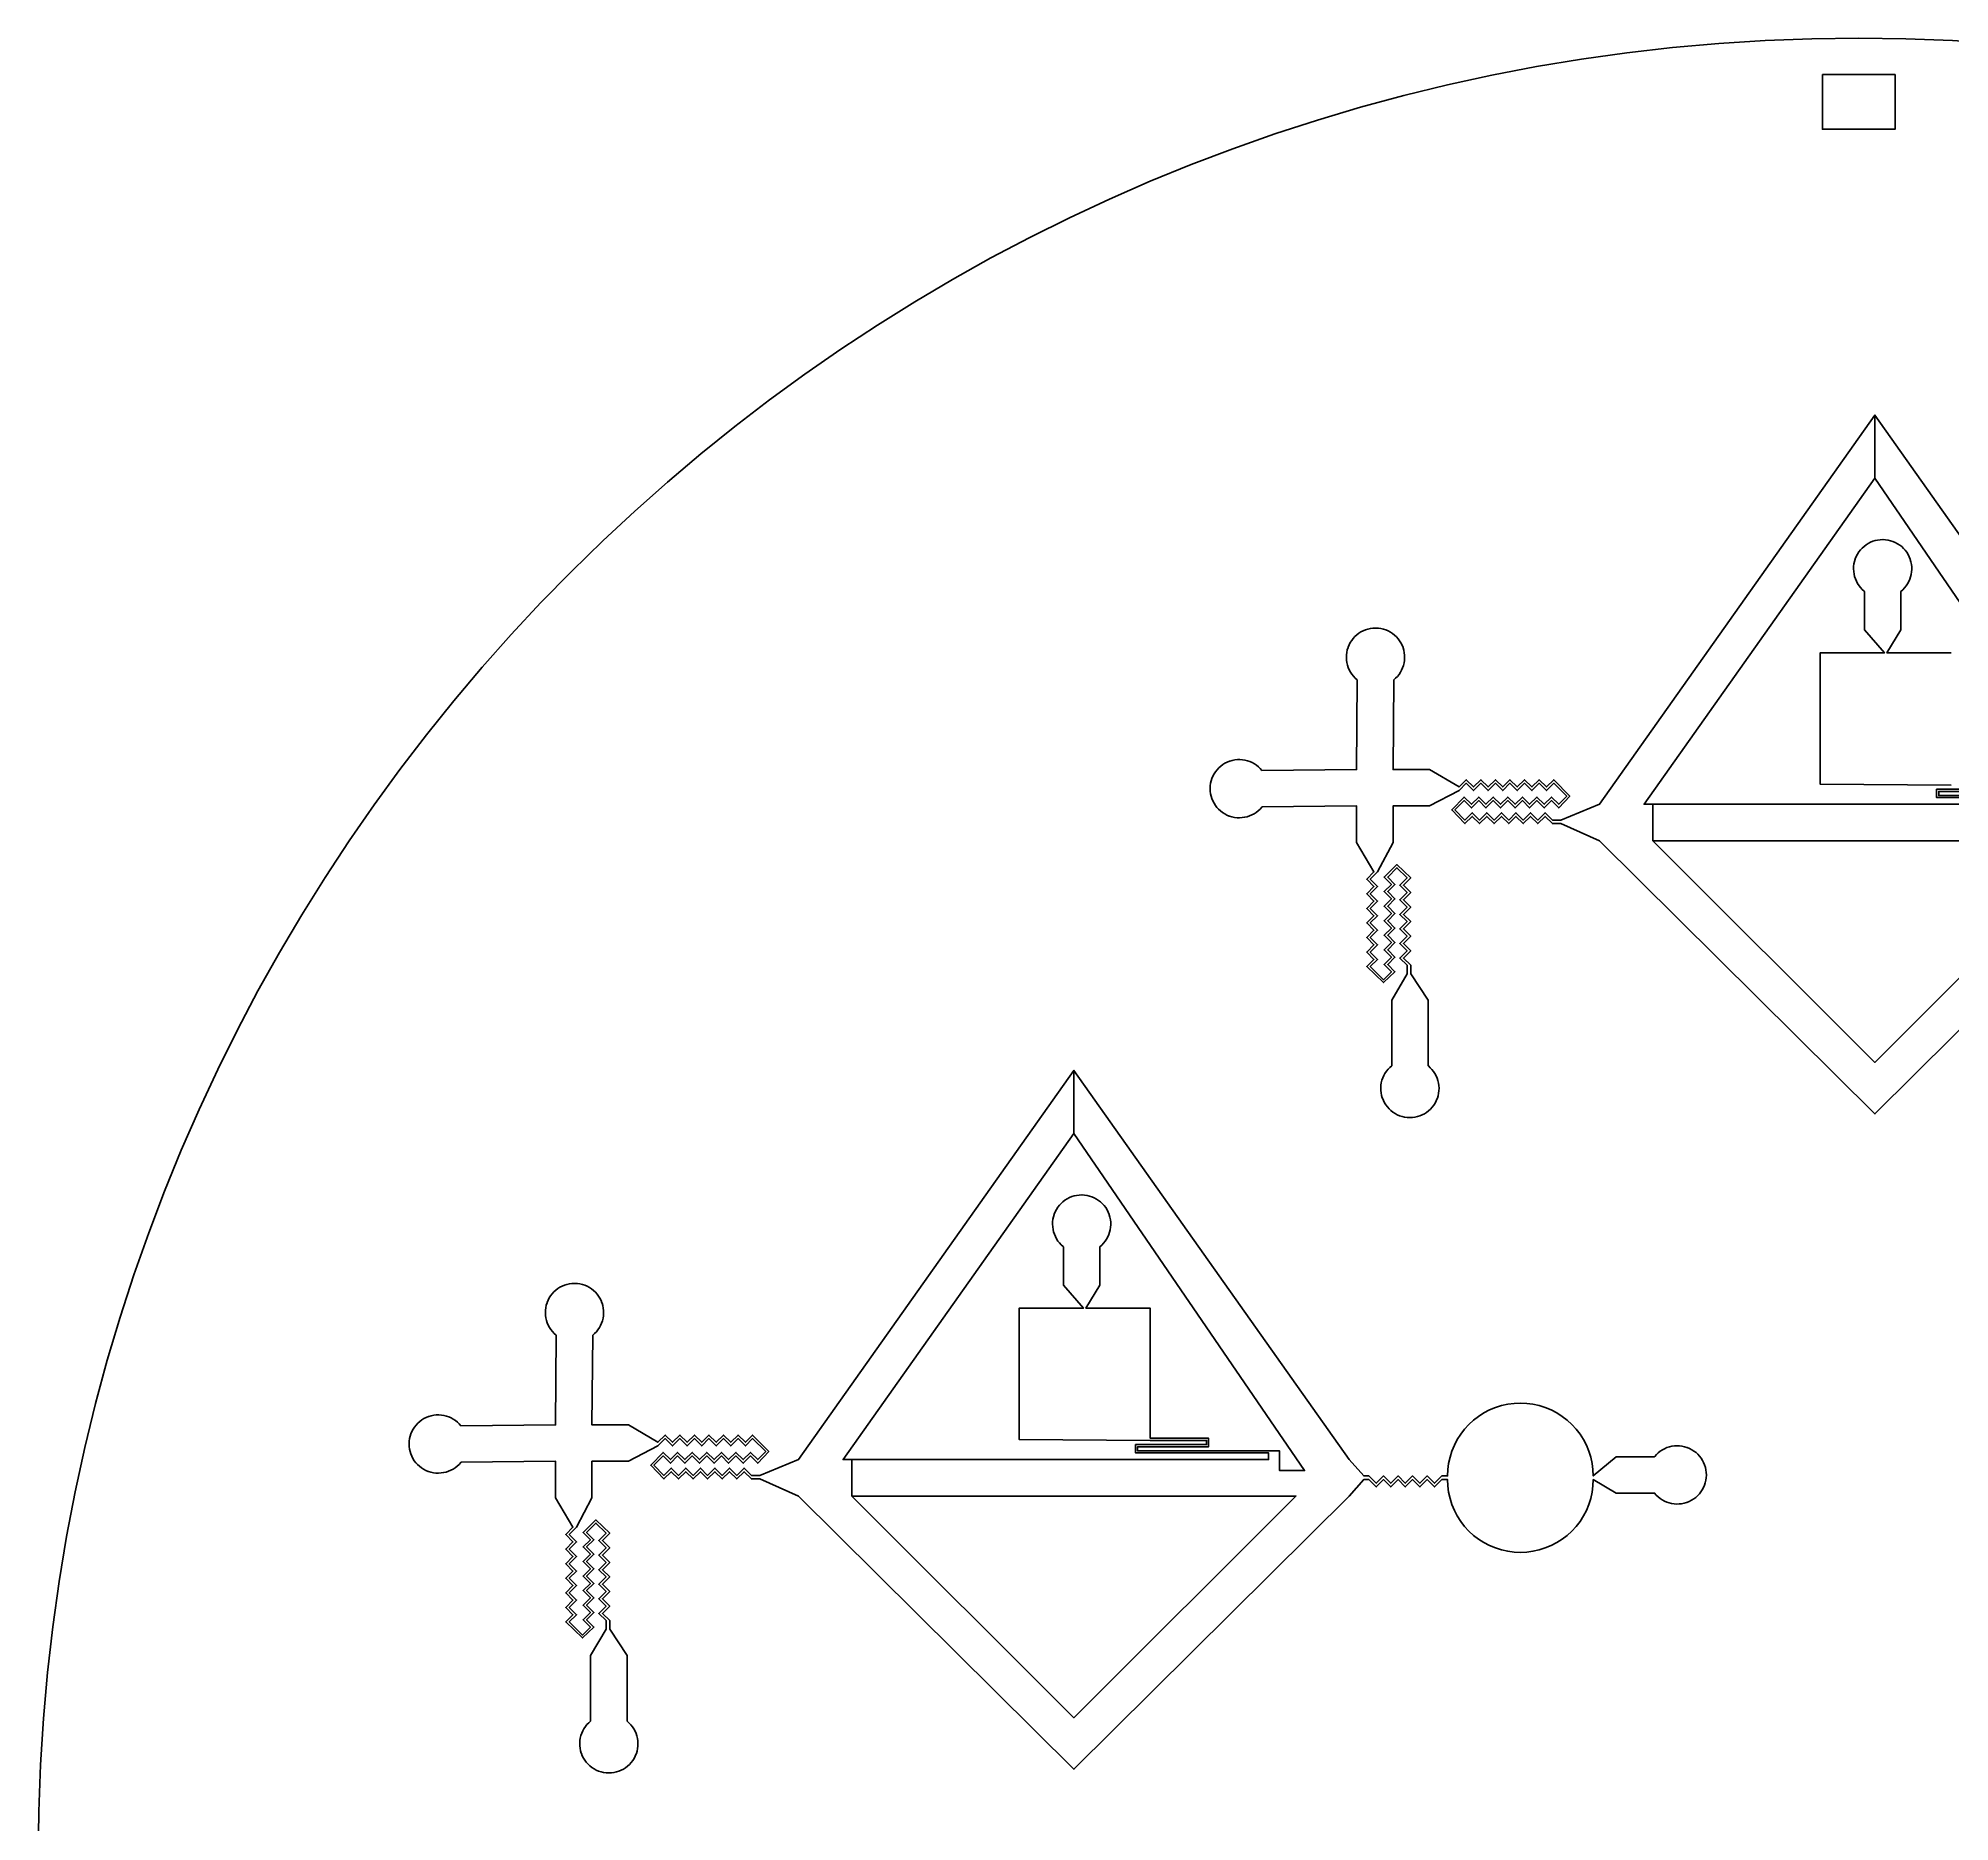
# Model space of a CAD drawing. Extents: x -50000 to 50000, y -50000 to 50000.
# Drawn here: x -50000 to 2500, y 1012 to 50000 of the extents above; entities that cross this region are included whole.
import ezdxf

# ---------------------------------------------------------------- set-up
doc = ezdxf.new("R2010")
doc.units = 13
doc.layers.add('1', color=91, linetype='CONTINUOUS')
doc.layers.add('2', color=151, linetype='CONTINUOUS')

msp = doc.modelspace()

# ---------------------------------------------------------------- linework, layer by layer
at = {"layer": '1'}
msp.add_circle((0, 0), 50000, dxfattribs=at)
at = {"layer": '2'}
for points in [[(-1000, 49000), (1000, 49000), (1000, 47500), (-1000, 47500), (-1000, 49000)], [(-21556.5, 19916.5), (-15218.5, 10659.5), (-15907.5, 10659.5), (-15907.5, 11199.5), (-19804.5, 11199.5), (-19804.5, 11314.5), (-17856.5, 11314.5), (-17856.5, 11544.5), (-19459.5, 11544.5), (-19459.5, 15115.5), (-21224.5, 15115.5), (-20843.5, 15752.5), (-20842.5, 16804.5), (-20789.5, 16850.5), (-20741.5, 16900.5), (-20697.5, 16955.5), (-20659.5, 17013.5), (-20625.5, 17074.5), (-20597.5, 17138.5), (-20574.5, 17204.5), (-20558.5, 17272.5), (-20547.5, 17341.5), (-20542.5, 17410.5), (-20544.5, 17480.5), (-20551.5, 17549.5), (-20565.5, 17618.5), (-20584.5, 17685.5), (-20587.5, 17693.5), (-20613.5, 17758.5), (-20644.5, 17820.5), (-20680.5, 17879.5), (-20722.5, 17935.5), (-20769.5, 17987.5), (-20820.5, 18035.5), (-20875.5, 18078.5), (-20933.5, 18116.5), (-20995.5, 18150.5), (-21059.5, 18178.5), (-21125.5, 18199.5), (-21193.5, 18215.5), (-21262.5, 18225.5), (-21332.5, 18229.5), (-21341.5, 18229.5), (-21411.5, 18226.5), (-21480.5, 18217.5), (-21548.5, 18202.5), (-21615.5, 18181.5), (-21679.5, 18154.5), (-21741.5, 18122.5), (-21800.5, 18085.5), (-21855.5, 18042.5), (-21907.5, 17995.5), (-21954.5, 17944.5), (-21996.5, 17888.5), (-22034.5, 17830.5), (-22067.5, 17768.5), (-22094.5, 17703.5), (-22097.5, 17694.5), (-22117.5, 17628.5), (-22132.5, 17560.5), (-22140.5, 17491.5), (-22142.5, 17421.5), (-22138.5, 17352.5), (-22128.5, 17283.5), (-22112.5, 17214.5), (-22091.5, 17147.5), (-22063.5, 17083.5), (-22030.5, 17022.5), (-21992.5, 16963.5), (-21949.5, 16909.5), (-21901.5, 16858.5), (-21850.5, 16811.5), (-21842.5, 16805.5), (-21843.5, 15753.5), (-21294.5, 15115.5), (-23060.5, 15115.5), (-23060.5, 11515.5), (-19459.5, 11486.5), (-17913.5, 11486.5), (-17913.5, 11372.5), (-19861.5, 11372.5), (-19861.5, 11142.5), (-16207.5, 11142.5), (-16207.5, 10959.5), (-27652.5, 10959.5), (-27652.5, 9959.5), (-15459.5, 9959.5), (-21556.5, 3867.5), (-27652.5, 9959.5), (-27652.5, 10959.5), (-27893.5, 10959.5), (-21556.5, 19916.5), (-21556.5, 21647.5), (-29118.5, 10959.5), (-30181.5, 10526.5), (-30414.5, 10526.5), (-30614.5, 10726.5), (-30814.5, 10526.5), (-31014.5, 10726.5), (-31214.5, 10526.5), (-31414.5, 10726.5), (-31614.5, 10526.5), (-31814.5, 10726.5), (-32014.5, 10526.5), (-32214.5, 10726.5), (-32414.5, 10526.5), (-32614.5, 10726.5), (-32814.5, 10526.5), (-33092.5, 10805.5), (-32838.5, 11059.5), (-32638.5, 10859.5), (-32438.5, 11059.5), (-32238.5, 10859.5), (-32038.5, 11059.5), (-31838.5, 10859.5), (-31638.5, 11059.5), (-31438.5, 10859.5), (-31238.5, 11059.5), (-31038.5, 10859.5), (-30838.5, 11059.5), (-30638.5, 10859.5), (-30438.5, 11059.5), (-30238.5, 10859.5), (-29938.5, 11177.5), (-30378.5, 11634.5), (-30578.5, 11434.5), (-30778.5, 11634.5), (-30978.5, 11434.5), (-31178.5, 11634.5), (-31378.5, 11434.5), (-31578.5, 11634.5), (-31778.5, 11434.5), (-31978.5, 11634.5), (-32178.5, 11434.5), (-32378.5, 11634.5), (-32578.5, 11434.5), (-32778.5, 11634.5), (-32978.5, 11434.5), (-33791.5, 11912.5), (-34791.5, 11912.5), (-34771.5, 14374.5), (-34718.5, 14420.5), (-34670.5, 14470.5), (-34626.5, 14525.5), (-34587.5, 14583.5), (-34554.5, 14644.5), (-34526.5, 14708.5), (-34503.5, 14774.5), (-34486.5, 14842.5), (-34476.5, 14911.5), (-34471.5, 14980.5), (-34472.5, 15050.5), (-34480.5, 15119.5), (-34493.5, 15188.5), (-34513.5, 15255.5), (-34516.5, 15264.5), (-34542.5, 15329.5), (-34573.5, 15391.5), (-34610.5, 15450.5), (-34652.5, 15506.5), (-34698.5, 15558.5), (-34749.5, 15606.5), (-34804.5, 15649.5), (-34863.5, 15687.5), (-34924.5, 15720.5), (-34988.5, 15747.5), (-35054.5, 15769.5), (-35122.5, 15785.5), (-35191.5, 15795.5), (-35261.5, 15799.5), (-35271.5, 15799.5), (-35341.5, 15796.5), (-35410.5, 15787.5), (-35478.5, 15772.5), (-35545.5, 15751.5), (-35609.5, 15724.5), (-35671.5, 15692.5), (-35730.5, 15654.5), (-35785.5, 15612.5), (-35837.5, 15565.5), (-35884.5, 15513.5), (-35926.5, 15458.5), (-35964.5, 15399.5), (-35996.5, 15337.5), (-36023.5, 15273.5), (-36026.5, 15264.5), (-36046.5, 15197.5), (-36061.5, 15129.5), (-36069.5, 15059.5), (-36071.5, 14989.5), (-36067.5, 14920.5), (-36057.5, 14851.5), (-36041.5, 14782.5), (-36019.5, 14716.5), (-35992.5, 14652.5), (-35959.5, 14590.5), (-35921.5, 14532.5), (-35877.5, 14477.5), (-35830.5, 14426.5), (-35778.5, 14379.5), (-35771.5, 14374.5), (-35791.5, 11912.5), (-38390.5, 11887.5), (-38436.5, 11940.5), (-38486.5, 11988.5), (-38541.5, 12032.5), (-38599.5, 12071.5), (-38660.5, 12104.5), (-38724.5, 12132.5), (-38790.5, 12155.5), (-38858.5, 12172.5), (-38927.5, 12182.5), (-38996.5, 12187.5), (-39066.5, 12186.5), (-39135.5, 12178.5), (-39204.5, 12165.5), (-39271.5, 12145.5), (-39280.5, 12142.5), (-39345.5, 12116.5), (-39407.5, 12085.5), (-39466.5, 12048.5), (-39522.5, 12006.5), (-39574.5, 11959.5), (-39622.5, 11908.5), (-39665.5, 11853.5), (-39703.5, 11795.5), (-39736.5, 11733.5), (-39764.5, 11669.5), (-39785.5, 11603.5), (-39801.5, 11535.5), (-39811.5, 11466.5), (-39815.5, 11396.5), (-39815.5, 11387.5), (-39812.5, 11317.5), (-39803.5, 11248.5), (-39788.5, 11180.5), (-39767.5, 11113.5), (-39740.5, 11049.5), (-39707.5, 10987.5), (-39670.5, 10928.5), (-39627.5, 10872.5), (-39580.5, 10821.5), (-39529.5, 10774.5), (-39473.5, 10731.5), (-39414.5, 10694.5), (-39352.5, 10661.5), (-39288.5, 10635.5), (-39280.5, 10632.5), (-39213.5, 10612.5), (-39145.5, 10597.5), (-39075.5, 10589.5), (-39005.5, 10587.5), (-38936.5, 10591.5), (-38867.5, 10601.5), (-38798.5, 10617.5), (-38732.5, 10639.5), (-38668.5, 10666.5), (-38606.5, 10699.5), (-38548.5, 10737.5), (-38493.5, 10781.5), (-38442.5, 10828.5), (-38395.5, 10880.5), (-38390.5, 10887.5), (-35791.5, 10912.5), (-35791.5, 9912.5), (-35313.5, 9099.5), (-35513.5, 8899.5), (-35313.5, 8699.5), (-35513.5, 8499.5), (-35313.5, 8299.5), (-35513.5, 8099.5), (-35313.5, 7899.5), (-35513.5, 7699.5), (-35313.5, 7499.5), (-35513.5, 7299.5), (-35313.5, 7099.5), (-35513.5, 6899.5), (-35313.5, 6699.5), (-35513.5, 6499.5), (-35055.5, 6059.5), (-34737.5, 6359.5), (-34937.5, 6559.5), (-34737.5, 6759.5), (-34937.5, 6959.5), (-34737.5, 7159.5), (-34937.5, 7359.5), (-34737.5, 7559.5), (-34937.5, 7759.5), (-34737.5, 7959.5), (-34937.5, 8159.5), (-34737.5, 8359.5), (-34937.5, 8559.5), (-34737.5, 8759.5), (-34937.5, 8959.5), (-34683.5, 9214.5), (-34404.5, 8935.5), (-34604.5, 8735.5), (-34404.5, 8535.5), (-34604.5, 8335.5), (-34404.5, 8135.5), (-34604.5, 7935.5), (-34404.5, 7735.5), (-34604.5, 7535.5), (-34404.5, 7335.5), (-34604.5, 7135.5), (-34404.5, 6935.5), (-34604.5, 6735.5), (-34404.5, 6535.5), (-34404.5, 6302.5), (-34827.5, 5577.5), (-34827.5, 3777.5), (-34880.5, 3731.5), (-34928.5, 3681.5), (-34972.5, 3626.5), (-35011.5, 3568.5), (-35044.5, 3507.5), (-35072.5, 3443.5), (-35095.5, 3377.5), (-35112.5, 3309.5), (-35122.5, 3240.5), (-35127.5, 3170.5), (-35125.5, 3100.5), (-35118.5, 3031.5), (-35104.5, 2962.5), (-35085.5, 2895.5), (-35082.5, 2887.5), (-35056.5, 2822.5), (-35024.5, 2760.5), (-34988.5, 2701.5), (-34946.5, 2645.5), (-34899.5, 2593.5), (-34848.5, 2545.5), (-34793.5, 2502.5), (-34735.5, 2464.5), (-34673.5, 2431.5), (-34609.5, 2403.5), (-34542.5, 2382.5), (-34474.5, 2366.5), (-34405.5, 2356.5), (-34335.5, 2352.5), (-34327.5, 2352.5), (-34257.5, 2355.5), (-34188.5, 2364.5), (-34120.5, 2379.5), (-34053.5, 2400.5), (-33989.5, 2427.5), (-33927.5, 2459.5), (-33868.5, 2497.5), (-33812.5, 2539.5), (-33761.5, 2587.5), (-33714.5, 2638.5), (-33671.5, 2693.5), (-33634.5, 2752.5), (-33602.5, 2814.5), (-33575.5, 2879.5), (-33572.5, 2887.5), (-33552.5, 2954.5), (-33537.5, 3022.5), (-33529.5, 3091.5), (-33527.5, 3161.5), (-33531.5, 3231.5), (-33541.5, 3300.5), (-33556.5, 3368.5), (-33578.5, 3434.5), (-33606.5, 3499.5), (-33639.5, 3560.5), (-33677.5, 3619.5), (-33720.5, 3673.5), (-33768.5, 3724.5), (-33820.5, 3771.5), (-33827.5, 3777.5), (-33827.5, 5577.5), (-34305.5, 6302.5), (-34305.5, 6535.5), (-34505.5, 6735.5), (-34305.5, 6935.5), (-34505.5, 7135.5), (-34305.5, 7335.5), (-34505.5, 7535.5), (-34305.5, 7735.5), (-34505.5, 7935.5), (-34305.5, 8135.5), (-34505.5, 8335.5), (-34305.5, 8535.5), (-34505.5, 8735.5), (-34305.5, 8935.5), (-34683.5, 9301.5), (-35036.5, 8959.5), (-34836.5, 8759.5), (-35036.5, 8559.5), (-34836.5, 8359.5), (-35036.5, 8159.5), (-34836.5, 7959.5), (-35036.5, 7759.5), (-34836.5, 7559.5), (-35036.5, 7359.5), (-34836.5, 7159.5), (-35036.5, 6959.5), (-34836.5, 6759.5), (-35036.5, 6559.5), (-34836.5, 6359.5), (-35055.5, 6140.5), (-35414.5, 6499.5), (-35214.5, 6699.5), (-35414.5, 6899.5), (-35214.5, 7099.5), (-35414.5, 7299.5), (-35214.5, 7499.5), (-35414.5, 7699.5), (-35214.5, 7899.5), (-35414.5, 8099.5), (-35214.5, 8299.5), (-35414.5, 8499.5), (-35214.5, 8699.5), (-35414.5, 8899.5), (-35214.5, 9099.5), (-34791.5, 9912.5), (-34791.5, 10912.5), (-33791.5, 10912.5), (-32978.5, 11335.5), (-32778.5, 11535.5), (-32578.5, 11335.5), (-32378.5, 11535.5), (-32178.5, 11335.5), (-31978.5, 11535.5), (-31778.5, 11335.5), (-31578.5, 11535.5), (-31378.5, 11335.5), (-31178.5, 11535.5), (-30978.5, 11335.5), (-30778.5, 11535.5), (-30578.5, 11335.5), (-30378.5, 11535.5), (-30018.5, 11177.5), (-30238.5, 10958.5), (-30438.5, 11158.5), (-30638.5, 10958.5), (-30838.5, 11158.5), (-31038.5, 10958.5), (-31238.5, 11158.5), (-31438.5, 10958.5), (-31638.5, 11158.5), (-31838.5, 10958.5), (-32038.5, 11158.5), (-32238.5, 10958.5), (-32438.5, 11158.5), (-32638.5, 10958.5), (-32838.5, 11158.5), (-33179.5, 10805.5), (-32814.5, 10427.5), (-32614.5, 10627.5), (-32414.5, 10427.5), (-32214.5, 10627.5), (-32014.5, 10427.5), (-31814.5, 10627.5), (-31614.5, 10427.5), (-31414.5, 10627.5), (-31214.5, 10427.5), (-31014.5, 10627.5), (-30814.5, 10427.5), (-30614.5, 10627.5), (-30414.5, 10427.5), (-30181.5, 10427.5), (-29118.5, 9959.5), (-21556.5, 2453.5), (-13993.5, 9959.5), (-13593.5, 10410.5), (-13453.5, 10410.5), (-13253.5, 10210.5), (-13053.5, 10410.5), (-12853.5, 10210.5), (-12653.5, 10410.5), (-12453.5, 10210.5), (-12253.5, 10410.5), (-12053.5, 10210.5), (-11853.5, 10410.5), (-11653.5, 10210.5), (-11453.5, 10410.5), (-11293.5, 10410.5), (-11285.5, 10236.5), (-11263.5, 10063.5), (-11225.5, 9892.5), (-11172.5, 9726.5), (-11106.5, 9565.5), (-11025.5, 9410.5), (-10931.5, 9263.5), (-10825.5, 9124.5), (-10707.5, 8996.5), (-10579.5, 8878.5), (-10440.5, 8772.5), (-10293.5, 8678.5), (-10138.5, 8597.5), (-9977.5, 8531.5), (-9811.5, 8478.5), (-9640.5, 8440.5), (-9467.5, 8418.5), (-9293.5, 8410.5), (-9119.5, 8418.5), (-8946.5, 8440.5), (-8775.5, 8478.5), (-8609.5, 8531.5), (-8448.5, 8597.5), (-8293.5, 8678.5), (-8146.5, 8772.5), (-8007.5, 8878.5), (-7879.5, 8996.5), (-7761.5, 9124.5), (-7655.5, 9263.5), (-7561.5, 9410.5), (-7480.5, 9565.5), (-7414.5, 9726.5), (-7361.5, 9892.5), (-7323.5, 10063.5), (-7301.5, 10236.5), (-7293.5, 10410.5), (-6661.5, 10038.5), (-5608.5, 10038.5), (-5562.5, 9985.5), (-5512.5, 9937.5), (-5457.5, 9893.5), (-5399.5, 9855.5), (-5338.5, 9821.5), (-5274.5, 9793.5), (-5208.5, 9770.5), (-5140.5, 9754.5), (-5071.5, 9743.5), (-5002.5, 9738.5), (-4932.5, 9740.5), (-4863.5, 9747.5), (-4794.5, 9761.5), (-4727.5, 9780.5), (-4719.5, 9783.5), (-4654.5, 9809.5), (-4592.5, 9841.5), (-4533.5, 9877.5), (-4477.5, 9919.5), (-4425.5, 9966.5), (-4377.5, 10017.5), (-4334.5, 10072.5), (-4296.5, 10130.5), (-4263.5, 10192.5), (-4235.5, 10256.5), (-4214.5, 10322.5), (-4198.5, 10390.5), (-4188.5, 10459.5), (-4184.5, 10529.5), (-4184.5, 10538.5), (-4187.5, 10608.5), (-4196.5, 10677.5), (-4211.5, 10745.5), (-4232.5, 10812.5), (-4259.5, 10876.5), (-4291.5, 10938.5), (-4328.5, 10997.5), (-4371.5, 11052.5), (-4418.5, 11104.5), (-4469.5, 11151.5), (-4525.5, 11193.5), (-4583.5, 11231.5), (-4645.5, 11263.5), (-4710.5, 11290.5), (-4719.5, 11293.5), (-4786.5, 11313.5), (-4854.5, 11328.5), (-4923.5, 11336.5), (-4993.5, 11338.5), (-5062.5, 11334.5), (-5131.5, 11324.5), (-5199.5, 11308.5), (-5266.5, 11287.5), (-5330.5, 11259.5), (-5391.5, 11226.5), (-5450.5, 11188.5), (-5504.5, 11145.5), (-5555.5, 11097.5), (-5602.5, 11046.5), (-5608.5, 11038.5), (-6661.5, 11038.5), (-7293.5, 10509.5), (-7301.5, 10683.5), (-7323.5, 10856.5), (-7361.5, 11027.5), (-7414.5, 11193.5), (-7480.5, 11354.5), (-7561.5, 11509.5), (-7655.5, 11656.5), (-7761.5, 11795.5), (-7879.5, 11923.5), (-8007.5, 12041.5), (-8146.5, 12147.5), (-8293.5, 12241.5), (-8448.5, 12322.5), (-8609.5, 12388.5), (-8775.5, 12441.5), (-8946.5, 12479.5), (-9119.5, 12501.5), (-9293.5, 12509.5), (-9467.5, 12501.5), (-9640.5, 12479.5), (-9811.5, 12441.5), (-9977.5, 12388.5), (-10138.5, 12322.5), (-10293.5, 12241.5), (-10440.5, 12147.5), (-10579.5, 12041.5), (-10707.5, 11923.5), (-10825.5, 11795.5), (-10931.5, 11656.5), (-11025.5, 11509.5), (-11106.5, 11354.5), (-11172.5, 11193.5), (-11225.5, 11027.5), (-11263.5, 10856.5), (-11285.5, 10683.5), (-11293.5, 10509.5), (-11453.5, 10509.5), (-11653.5, 10309.5), (-11853.5, 10509.5), (-12053.5, 10309.5), (-12253.5, 10509.5), (-12453.5, 10309.5), (-12653.5, 10509.5), (-12853.5, 10309.5), (-13053.5, 10509.5), (-13253.5, 10309.5), (-13453.5, 10509.5), (-13593.5, 10509.5), (-13993.5, 10959.5), (-21556.5, 21647.5), (-21556.5, 19916.5)]]:
    msp.add_lwpolyline(points, close=True, dxfattribs=at)
for points in [[(5792.5, 28959.5), (-5652.5, 28959.5), (-5652.5, 27959.5), (6540.5, 27959.5), (443.5, 21867.5), (-5652.5, 27959.5), (-5652.5, 28959.5), (-5893.5, 28959.5), (443.5, 37916.5), (443.5, 39647.5), (-7118.5, 28959.5), (-8181.5, 28526.5), (-8414.5, 28526.5), (-8614.5, 28726.5), (-8814.5, 28526.5), (-9014.5, 28726.5), (-9214.5, 28526.5), (-9414.5, 28726.5), (-9614.5, 28526.5), (-9814.5, 28726.5), (-10014.5, 28526.5), (-10214.5, 28726.5), (-10414.5, 28526.5), (-10614.5, 28726.5), (-10814.5, 28526.5), (-11092.5, 28805.5), (-10838.5, 29059.5), (-10638.5, 28859.5), (-10438.5, 29059.5), (-10238.5, 28859.5), (-10038.5, 29059.5), (-9838.5, 28859.5), (-9638.5, 29059.5), (-9438.5, 28859.5), (-9238.5, 29059.5), (-9038.5, 28859.5), (-8838.5, 29059.5), (-8638.5, 28859.5), (-8438.5, 29059.5), (-8238.5, 28859.5), (-7938.5, 29177.5), (-8378.5, 29634.5), (-8578.5, 29434.5), (-8778.5, 29634.5), (-8978.5, 29434.5), (-9178.5, 29634.5), (-9378.5, 29434.5), (-9578.5, 29634.5), (-9778.5, 29434.5), (-9978.5, 29634.5), (-10178.5, 29434.5), (-10378.5, 29634.5), (-10578.5, 29434.5), (-10778.5, 29634.5), (-10978.5, 29434.5), (-11791.5, 29912.5), (-12791.5, 29912.5), (-12771.5, 32374.5), (-12718.5, 32420.5), (-12670.5, 32470.5), (-12626.5, 32525.5), (-12587.5, 32583.5), (-12554.5, 32644.5), (-12526.5, 32708.5), (-12503.5, 32774.5), (-12486.5, 32842.5), (-12476.5, 32911.5), (-12471.5, 32980.5), (-12472.5, 33050.5), (-12480.5, 33119.5), (-12493.5, 33188.5), (-12513.5, 33255.5), (-12516.5, 33264.5), (-12542.5, 33329.5), (-12573.5, 33391.5), (-12610.5, 33450.5), (-12652.5, 33506.5), (-12698.5, 33558.5), (-12749.5, 33606.5), (-12804.5, 33649.5), (-12863.5, 33687.5), (-12924.5, 33720.5), (-12988.5, 33747.5), (-13054.5, 33769.5), (-13122.5, 33785.5), (-13191.5, 33795.5), (-13261.5, 33799.5), (-13271.5, 33799.5), (-13341.5, 33796.5), (-13410.5, 33787.5), (-13478.5, 33772.5), (-13545.5, 33751.5), (-13609.5, 33724.5), (-13671.5, 33692.5), (-13730.5, 33654.5), (-13785.5, 33612.5), (-13837.5, 33565.5), (-13884.5, 33513.5), (-13926.5, 33458.5), (-13964.5, 33399.5), (-13996.5, 33337.5), (-14023.5, 33273.5), (-14026.5, 33264.5), (-14046.5, 33197.5), (-14061.5, 33129.5), (-14069.5, 33059.5), (-14071.5, 32989.5), (-14067.5, 32920.5), (-14057.5, 32851.5), (-14041.5, 32782.5), (-14019.5, 32716.5), (-13992.5, 32652.5), (-13959.5, 32590.5), (-13921.5, 32532.5), (-13877.5, 32477.5), (-13830.5, 32426.5), (-13778.5, 32379.5), (-13771.5, 32374.5), (-13791.5, 29912.5), (-16390.5, 29887.5), (-16436.5, 29940.5), (-16486.5, 29988.5), (-16541.5, 30032.5), (-16599.5, 30071.5), (-16660.5, 30104.5), (-16724.5, 30132.5), (-16790.5, 30155.5), (-16858.5, 30172.5), (-16927.5, 30182.5), (-16996.5, 30187.5), (-17066.5, 30186.5), (-17135.5, 30178.5), (-17204.5, 30165.5), (-17271.5, 30145.5), (-17280.5, 30142.5), (-17345.5, 30116.5), (-17407.5, 30085.5), (-17466.5, 30048.5), (-17522.5, 30006.5), (-17574.5, 29959.5), (-17622.5, 29908.5), (-17665.5, 29853.5), (-17703.5, 29795.5), (-17736.5, 29733.5), (-17764.5, 29669.5), (-17785.5, 29603.5), (-17801.5, 29535.5), (-17811.5, 29466.5), (-17815.5, 29396.5), (-17815.5, 29387.5), (-17812.5, 29317.5), (-17803.5, 29248.5), (-17788.5, 29180.5), (-17767.5, 29113.5), (-17740.5, 29049.5), (-17707.5, 28987.5), (-17670.5, 28928.5), (-17627.5, 28872.5), (-17580.5, 28821.5), (-17529.5, 28774.5), (-17473.5, 28731.5), (-17414.5, 28694.5), (-17352.5, 28661.5), (-17288.5, 28635.5), (-17280.5, 28632.5), (-17213.5, 28612.5), (-17145.5, 28597.5), (-17075.5, 28589.5), (-17005.5, 28587.5), (-16936.5, 28591.5), (-16867.5, 28601.5), (-16798.5, 28617.5), (-16732.5, 28639.5), (-16668.5, 28666.5), (-16606.5, 28699.5), (-16548.5, 28737.5), (-16493.5, 28781.5), (-16442.5, 28828.5), (-16395.5, 28880.5), (-16390.5, 28887.5), (-13791.5, 28912.5), (-13791.5, 27912.5), (-13313.5, 27099.5), (-13513.5, 26899.5), (-13313.5, 26699.5), (-13513.5, 26499.5), (-13313.5, 26299.5), (-13513.5, 26099.5), (-13313.5, 25899.5), (-13513.5, 25699.5), (-13313.5, 25499.5), (-13513.5, 25299.5), (-13313.5, 25099.5), (-13513.5, 24899.5), (-13313.5, 24699.5), (-13513.5, 24499.5), (-13055.5, 24059.5), (-12737.5, 24359.5), (-12937.5, 24559.5), (-12737.5, 24759.5), (-12937.5, 24959.5), (-12737.5, 25159.5), (-12937.5, 25359.5), (-12737.5, 25559.5), (-12937.5, 25759.5), (-12737.5, 25959.5), (-12937.5, 26159.5), (-12737.5, 26359.5), (-12937.5, 26559.5), (-12737.5, 26759.5), (-12937.5, 26959.5), (-12683.5, 27214.5), (-12404.5, 26935.5), (-12604.5, 26735.5), (-12404.5, 26535.5), (-12604.5, 26335.5), (-12404.5, 26135.5), (-12604.5, 25935.5), (-12404.5, 25735.5), (-12604.5, 25535.5), (-12404.5, 25335.5), (-12604.5, 25135.5), (-12404.5, 24935.5), (-12604.5, 24735.5), (-12404.5, 24535.5), (-12404.5, 24302.5), (-12827.5, 23577.5), (-12827.5, 21777.5), (-12880.5, 21731.5), (-12928.5, 21681.5), (-12972.5, 21626.5), (-13011.5, 21568.5), (-13044.5, 21507.5), (-13072.5, 21443.5), (-13095.5, 21377.5), (-13112.5, 21309.5), (-13122.5, 21240.5), (-13127.5, 21170.5), (-13125.5, 21100.5), (-13118.5, 21031.5), (-13104.5, 20962.5), (-13085.5, 20895.5), (-13082.5, 20887.5), (-13056.5, 20822.5), (-13024.5, 20760.5), (-12988.5, 20701.5), (-12946.5, 20645.5), (-12899.5, 20593.5), (-12848.5, 20545.5), (-12793.5, 20502.5), (-12735.5, 20464.5), (-12673.5, 20431.5), (-12609.5, 20403.5), (-12542.5, 20382.5), (-12474.5, 20366.5), (-12405.5, 20356.5), (-12335.5, 20352.5), (-12327.5, 20352.5), (-12257.5, 20355.5), (-12188.5, 20364.5), (-12120.5, 20379.5), (-12053.5, 20400.5), (-11989.5, 20427.5), (-11927.5, 20459.5), (-11868.5, 20497.5), (-11812.5, 20539.5), (-11761.5, 20587.5), (-11714.5, 20638.5), (-11671.5, 20693.5), (-11634.5, 20752.5), (-11602.5, 20814.5), (-11575.5, 20879.5), (-11572.5, 20887.5), (-11552.5, 20954.5), (-11537.5, 21022.5), (-11529.5, 21091.5), (-11527.5, 21161.5), (-11531.5, 21231.5), (-11541.5, 21300.5), (-11556.5, 21368.5), (-11578.5, 21434.5), (-11606.5, 21499.5), (-11639.5, 21560.5), (-11677.5, 21619.5), (-11720.5, 21673.5), (-11768.5, 21724.5), (-11820.5, 21771.5), (-11827.5, 21777.5), (-11827.5, 23577.5), (-12305.5, 24302.5), (-12305.5, 24535.5), (-12505.5, 24735.5), (-12305.5, 24935.5), (-12505.5, 25135.5), (-12305.5, 25335.5), (-12505.5, 25535.5), (-12305.5, 25735.5), (-12505.5, 25935.5), (-12305.5, 26135.5), (-12505.5, 26335.5), (-12305.5, 26535.5), (-12505.5, 26735.5), (-12305.5, 26935.5), (-12683.5, 27301.5), (-13036.5, 26959.5), (-12836.5, 26759.5), (-13036.5, 26559.5), (-12836.5, 26359.5), (-13036.5, 26159.5), (-12836.5, 25959.5), (-13036.5, 25759.5), (-12836.5, 25559.5), (-13036.5, 25359.5), (-12836.5, 25159.5), (-13036.5, 24959.5), (-12836.5, 24759.5), (-13036.5, 24559.5), (-12836.5, 24359.5), (-13055.5, 24140.5), (-13414.5, 24499.5), (-13214.5, 24699.5), (-13414.5, 24899.5), (-13214.5, 25099.5), (-13414.5, 25299.5), (-13214.5, 25499.5), (-13414.5, 25699.5), (-13214.5, 25899.5), (-13414.5, 26099.5), (-13214.5, 26299.5), (-13414.5, 26499.5), (-13214.5, 26699.5), (-13414.5, 26899.5), (-13214.5, 27099.5), (-12791.5, 27912.5), (-12791.5, 28912.5), (-11791.5, 28912.5), (-10978.5, 29335.5), (-10778.5, 29535.5), (-10578.5, 29335.5), (-10378.5, 29535.5), (-10178.5, 29335.5), (-9978.5, 29535.5), (-9778.5, 29335.5), (-9578.5, 29535.5), (-9378.5, 29335.5), (-9178.5, 29535.5), (-8978.5, 29335.5), (-8778.5, 29535.5), (-8578.5, 29335.5), (-8378.5, 29535.5), (-8018.5, 29177.5), (-8238.5, 28958.5), (-8438.5, 29158.5), (-8638.5, 28958.5), (-8838.5, 29158.5), (-9038.5, 28958.5), (-9238.5, 29158.5), (-9438.5, 28958.5), (-9638.5, 29158.5), (-9838.5, 28958.5), (-10038.5, 29158.5), (-10238.5, 28958.5), (-10438.5, 29158.5), (-10638.5, 28958.5), (-10838.5, 29158.5), (-11179.5, 28805.5), (-10814.5, 28427.5), (-10614.5, 28627.5), (-10414.5, 28427.5), (-10214.5, 28627.5), (-10014.5, 28427.5), (-9814.5, 28627.5), (-9614.5, 28427.5), (-9414.5, 28627.5), (-9214.5, 28427.5), (-9014.5, 28627.5), (-8814.5, 28427.5), (-8614.5, 28627.5), (-8414.5, 28427.5), (-8181.5, 28427.5), (-7118.5, 27959.5), (443.5, 20453.5), (8006.5, 27959.5)], [(8006.5, 28959.5), (443.5, 39647.5), (443.5, 37916.5), (443.5, 37916.5), (6781.5, 28659.5)], [(2540.5, 33115.5), (775.5, 33115.5), (1156.5, 33752.5), (1157.5, 34804.5), (1210.5, 34850.5), (1258.5, 34900.5), (1302.5, 34955.5), (1340.5, 35013.5), (1374.5, 35074.5), (1402.5, 35138.5), (1425.5, 35204.5), (1441.5, 35272.5), (1452.5, 35341.5), (1457.5, 35410.5), (1455.5, 35480.5), (1448.5, 35549.5), (1434.5, 35618.5), (1415.5, 35685.5), (1412.5, 35693.5), (1386.5, 35758.5), (1355.5, 35820.5), (1319.5, 35879.5), (1277.5, 35935.5), (1230.5, 35987.5), (1179.5, 36035.5), (1124.5, 36078.5), (1066.5, 36116.5), (1004.5, 36150.5), (940.5, 36178.5), (874.5, 36199.5), (806.5, 36215.5), (737.5, 36225.5), (667.5, 36229.5), (658.5, 36229.5), (588.5, 36226.5), (519.5, 36217.5), (451.5, 36202.5), (384.5, 36181.5), (320.5, 36154.5), (258.5, 36122.5), (199.5, 36085.5), (144.5, 36042.5), (92.5, 35995.5), (45.5, 35944.5), (3.5, 35888.5), (-34.5, 35830.5), (-67.5, 35768.5), (-94.5, 35703.5), (-97.5, 35694.5), (-117.5, 35628.5), (-132.5, 35560.5), (-140.5, 35491.5), (-142.5, 35421.5), (-138.5, 35352.5), (-128.5, 35283.5), (-112.5, 35214.5), (-91.5, 35147.5), (-63.5, 35083.5), (-30.5, 35022.5), (7.5, 34963.5), (50.5, 34909.5), (98.5, 34858.5), (149.5, 34811.5), (157.5, 34805.5), (156.5, 33753.5), (705.5, 33115.5), (-1060.5, 33115.5), (-1060.5, 29515.5), (2540.5, 29486.5)], [(4086.5, 29372.5), (2138.5, 29372.5), (2138.5, 29142.5), (5792.5, 29142.5)], [(6092.5, 29199.5), (2195.5, 29199.5), (2195.5, 29314.5), (4143.5, 29314.5)]]:
    msp.add_lwpolyline(points, dxfattribs=at)

doc.saveas('drawing.dxf')
